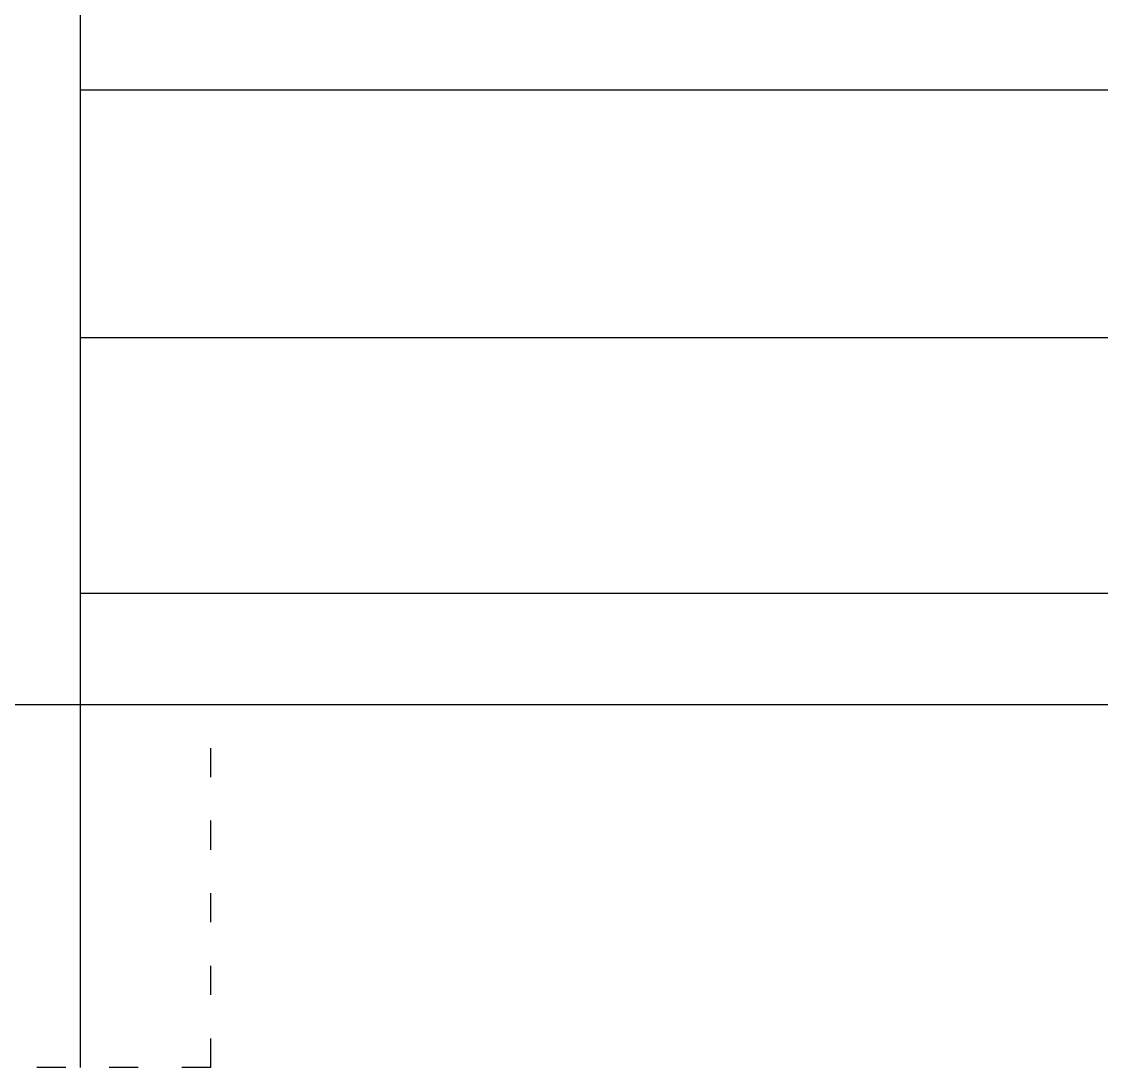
# Model space of a CAD drawing. Header units: metres. Extents: x -16 to 65907, y -5261 to 15511.
# Drawn here: x 12635.2 to 12858.5, y -2629 to -2412.8 of the extents above; entities that cross this region are included whole.
import ezdxf

# ---------------------------------------------------------------- set-up
doc = ezdxf.new("R2010")
doc.units = ezdxf.units.M
doc.linetypes.add('ACAD_ISO03W100', pattern=[30, 12, -18])
doc.layers.add('BC-GREYCOLOR', color=8, linetype='Continuous')

msp = doc.modelspace()

# ---------------------------------------------------------------- linework, layer by layer
at = {"layer": 'BC-GREYCOLOR'}
for p, q in [((12647.344, -2101.153), (12647.344, -2530.953)), ((12647.344, -2478.082), (12900.344, -2478.082)), ((12647.344, -2530.953), (12873.344, -2530.953)), ((12624.344, -2553.953), (12873.344, -2553.953))]:
    msp.add_line(p, q, dxfattribs=at)
at = {"layer": 'BC-GREYCOLOR', "linetype": 'Continuous'}
for p, q in [((12977.344, -2426.953), (12647.344, -2426.953)), ((12647.344, -2530.953), (12647.344, -2628.953))]:
    msp.add_line(p, q, dxfattribs=at)
at = {"layer": 'BC-GREYCOLOR', "linetype": 'ACAD_ISO03W100', "ltscale": 0.5}
for q in [(12674.344, -2553.953), (12464.344, -2628.953)]:
    msp.add_line((12674.344, -2628.953), q, dxfattribs=at)

doc.saveas('drawing.dxf')
